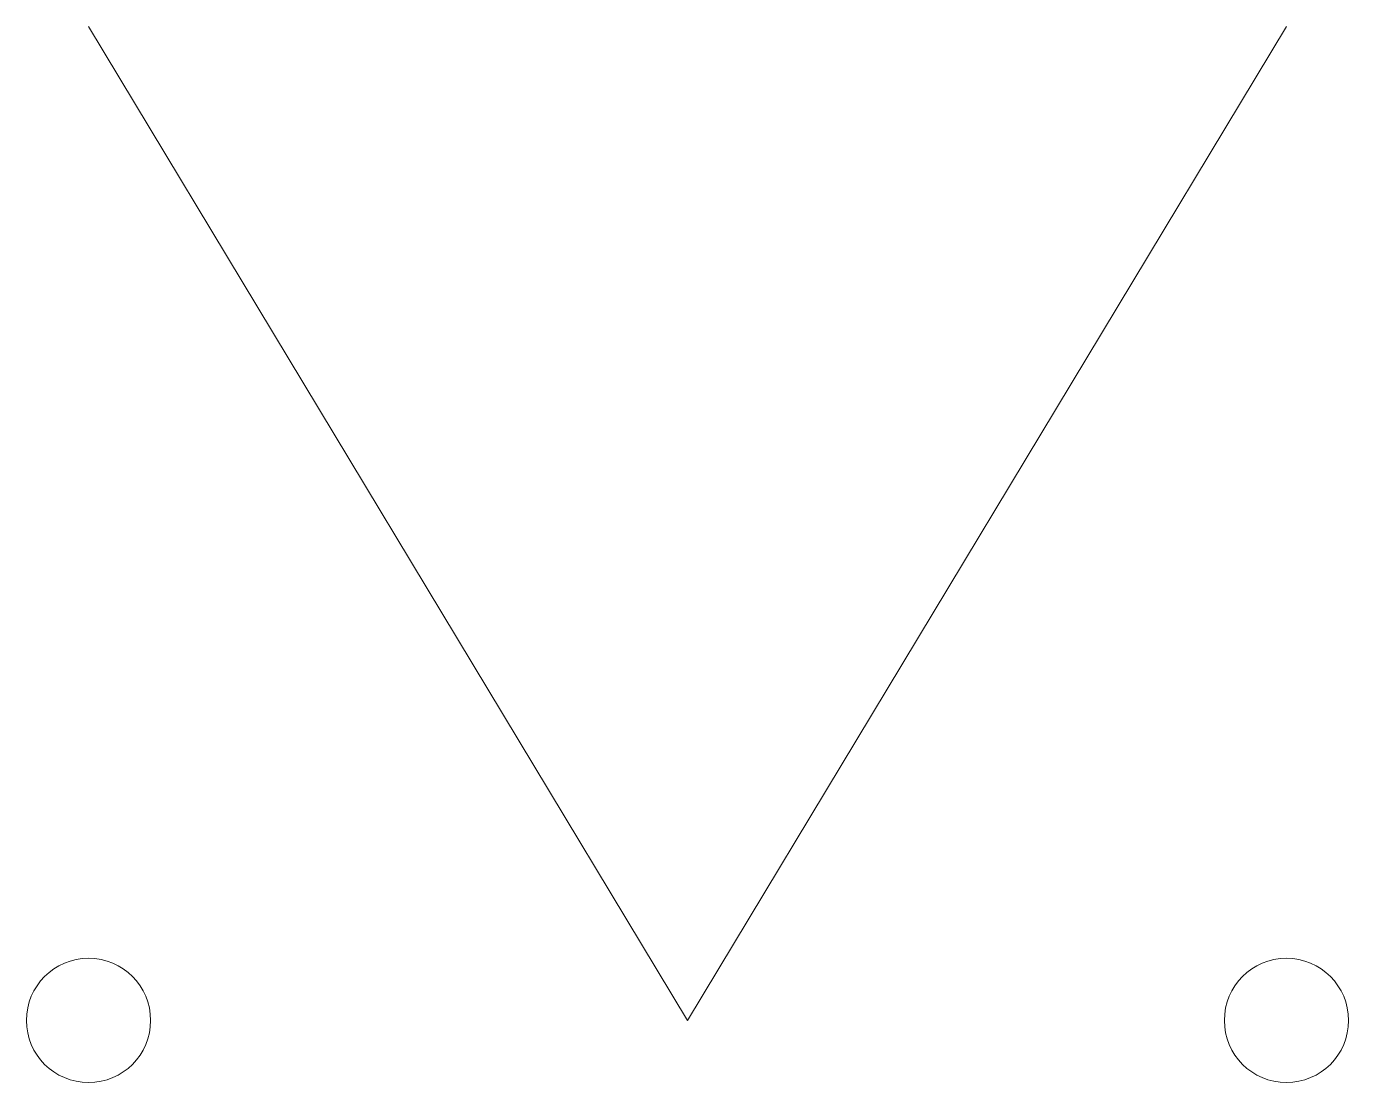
# Model space of a CAD drawing. Header units: millimetres. Extents: x -0.399 to 0.399, y -0.037 to 0.6.
import ezdxf

# ---------------------------------------------------------------- set-up
doc = ezdxf.new("R2010")
doc.units = ezdxf.units.MM
doc.linetypes.add('K5LT32768', pattern=[0])
doc.linetypes.add('K5LT32769', pattern=[0])

msp = doc.modelspace()

# ---------------------------------------------------------------- linework, layer by layer
at = {"color": 7, "linetype": 'K5LT32769', "lineweight": 18}
for p, q in [((0, 0), (-0.36171, 0.6)), ((0.36171, 0.6), (0, 0))]:
    msp.add_line(p, q, dxfattribs=at)
at = {"color": 7, "linetype": 'K5LT32768', "lineweight": 18}
for centre in [(-0.36171, 0), (0.36171, 0)]:
    msp.add_circle(centre, 0.0375, dxfattribs=at)

doc.saveas('drawing.dxf')
